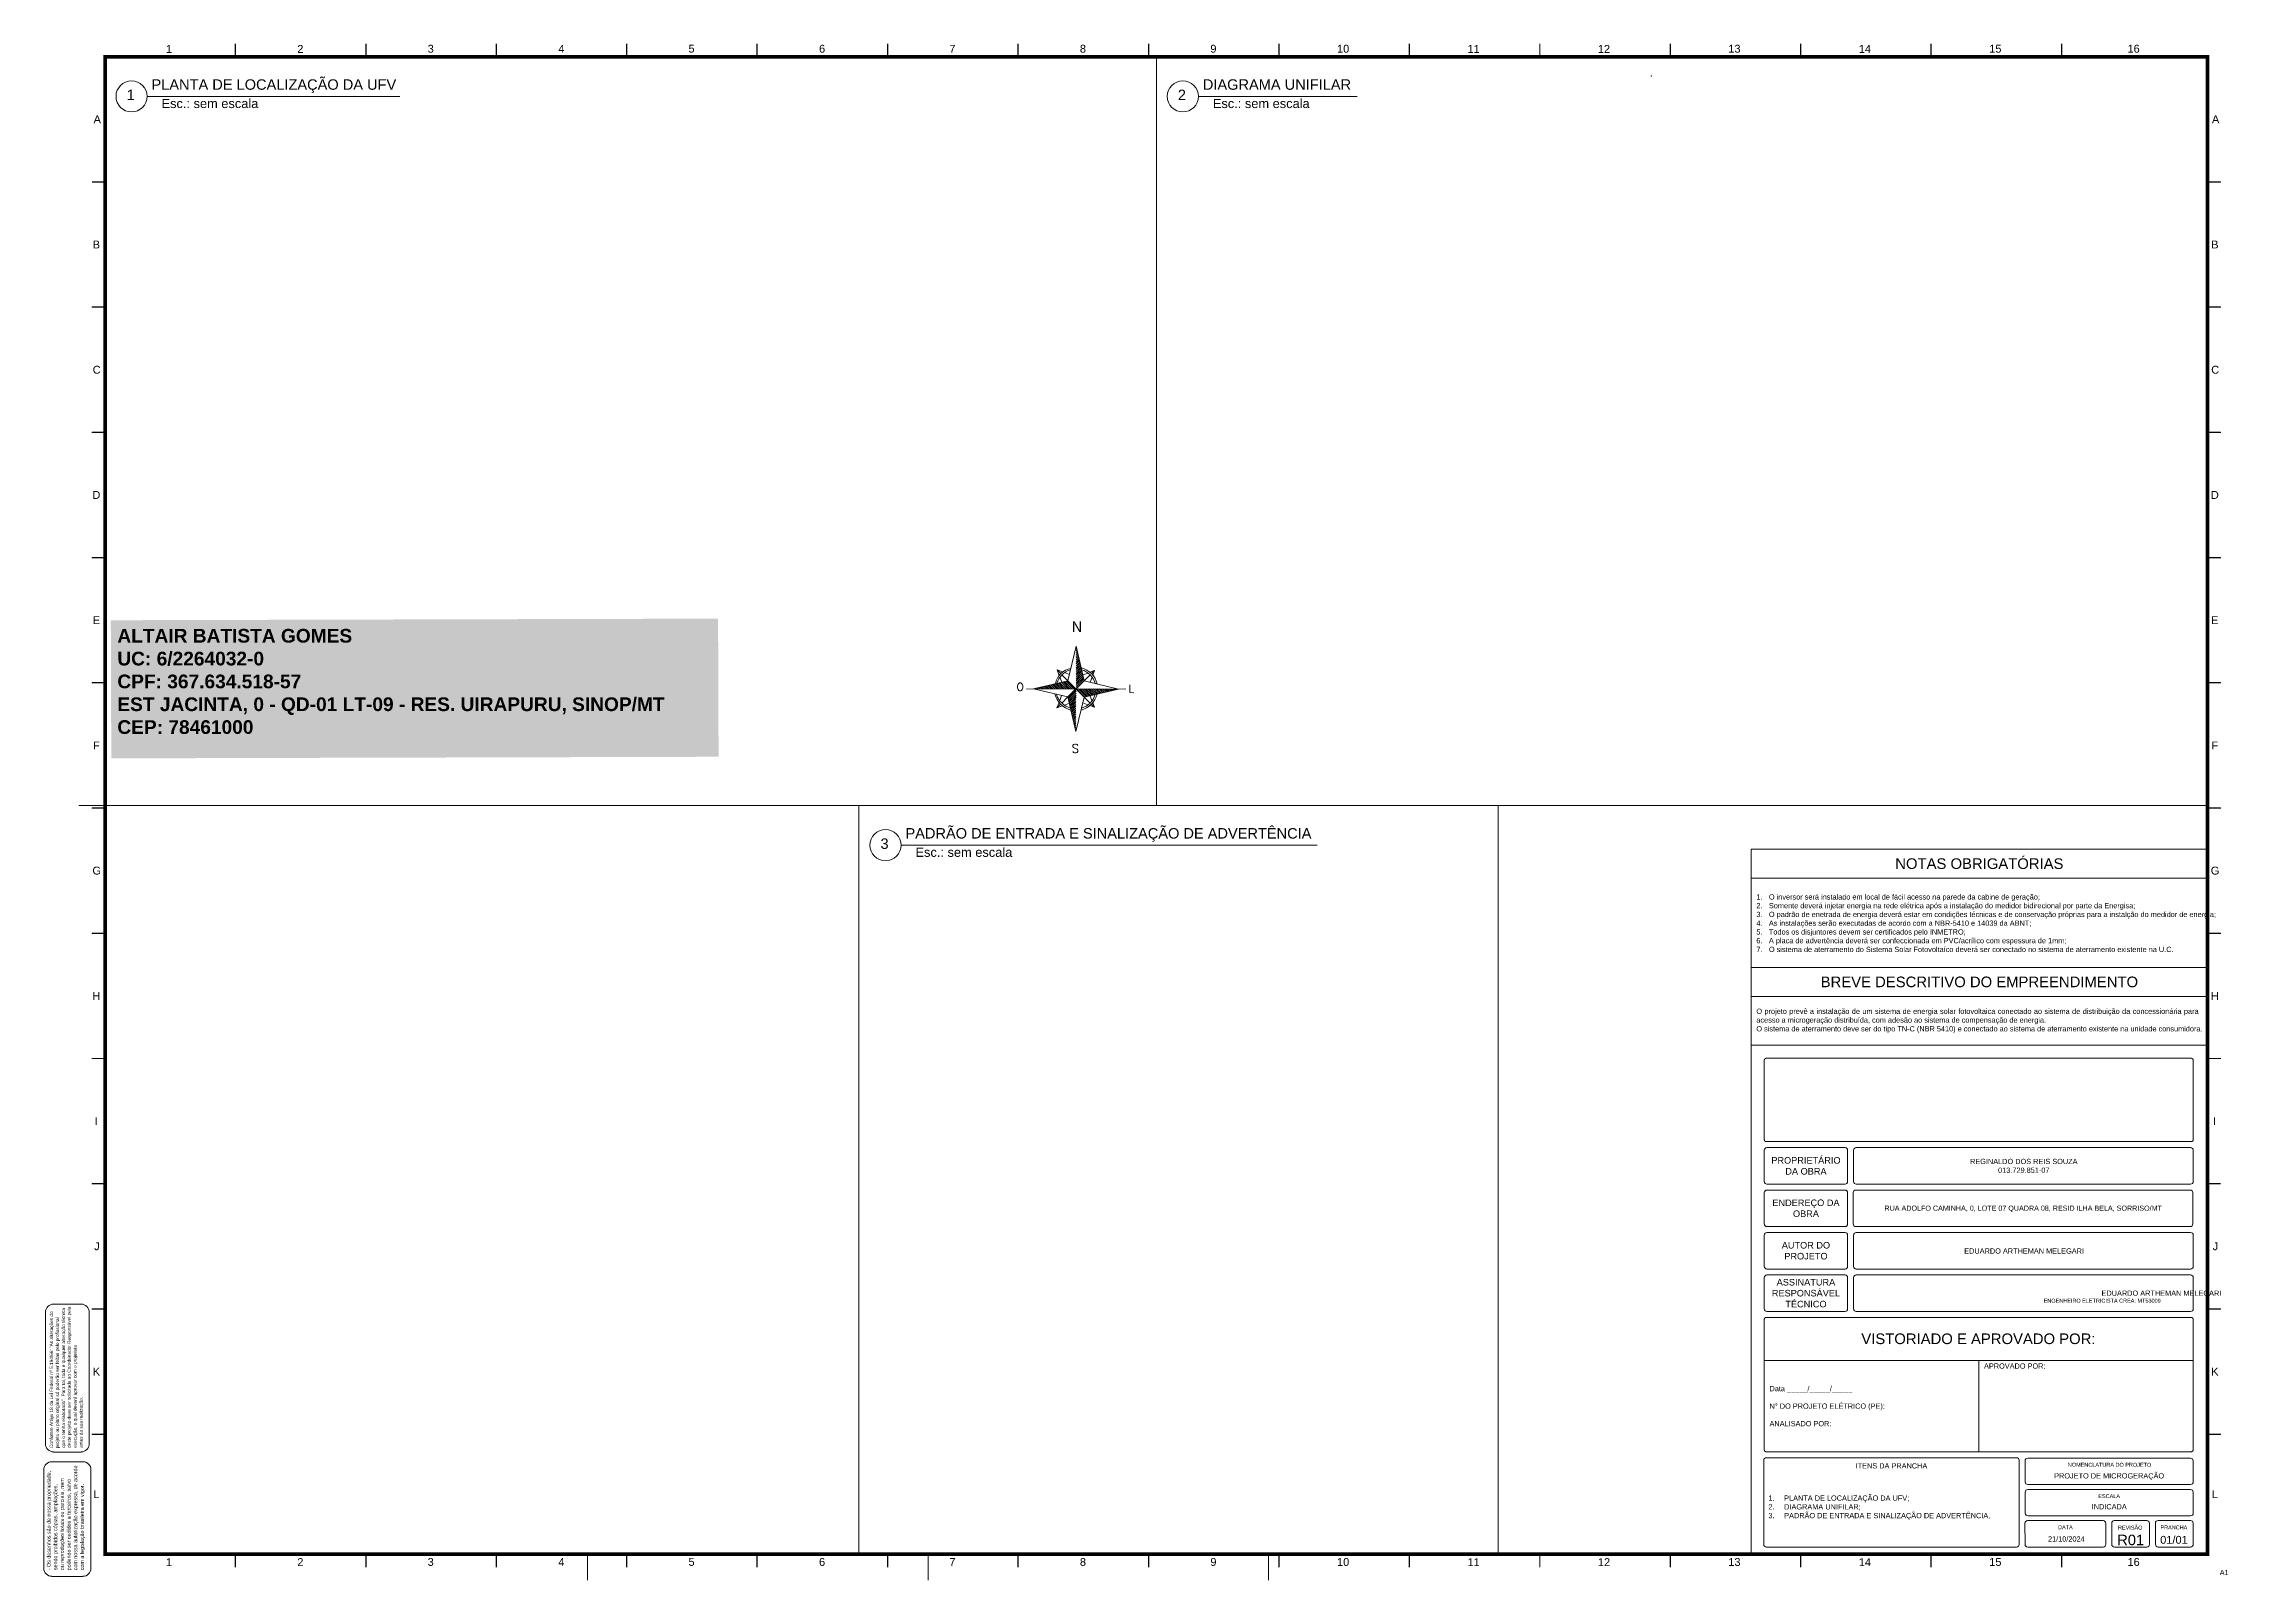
# Paper-space layout 'PROJETO ELÉTRICO (3)' of a CAD drawing. Header units: millimetres. Extents: x 2 to 839, y 0 to 589.
import ezdxf
from ezdxf.enums import TextEntityAlignment as Align

# ---------------------------------------------------------------- set-up
doc = ezdxf.new("R2010")
doc.units = ezdxf.units.MM
doc.layers.add('DESENHO', color=7, linetype='Continuous', lineweight=0)
doc.layers.add('PRANCHA A1', color=7, linetype='Continuous', lineweight=0)
doc.styles.add('ARIAL', font='arial.ttf')
doc.styles.add('GOTHICE', font='gothice_.ttf')
doc.styles.add('PDF ArialMT', font='arial.ttf')
doc.styles.add('romans', font='romans__.ttf')
doc.styles.get("Standard").update_dxf_attribs({"font": 'arial.ttf'})

# ---------------------------------------------------------------- blocks, each defined once
blk = doc.blocks.new('*X2')
at = {"color": 0}
for p, q in [((0.003, 0.586), (0.005, 0.588)), ((0.003, 0.56), (0.01, 0.567)), ((0.003, 0.533), (0.015, 0.545)), ((0.003, 0.507), (0.02, 0.524)), ((0.003, 0.48), (0.025, 0.502)), ((0.003, 0.454), (0.03, 0.481)), ((0.003, 0.427), (0.035, 0.459)), ((0.003, 0.4), (0.04, 0.438)), ((0.003, 0.374), (0.045, 0.416)), ((0.003, 0.347), (0.05, 0.395)), ((0.003, 0.321), (0.055, 0.373)), ((0.003, 0.294), (0.06, 0.352)), ((0.003, 0.268), (0.065, 0.33)), ((0.003, 0.241), (0.07, 0.309)), ((0.003, 0.215), (0.075, 0.287)), ((0.003, 0.188), (0.08, 0.266)), ((0.003, 0.162), (0.085, 0.244)), ((0.003, 0.135), (0.09, 0.223)), ((0.003, 0.109), (0.095, 0.201)), ((0.003, 0.082), (0.1, 0.18)), ((0.003, 0.056), (0.105, 0.158)), ((0.003, 0.029), (0.11, 0.137)), ((0.003, 0.003), (0.115, 0.115))]:
    blk.add_line(p, q, dxfattribs=at)

psp = doc.layouts.new('PROJETO ELÉTRICO (3)')

# ---------------------------------------------------------------- hatches: boundary and pattern name
at = {"layer": 'DESENHO', "true_color": 0xc7c8ca}
h = psp.add_hatch(color=9, dxfattribs=at)
h.dxf.hatch_style = 1
h.paths.add_polyline_path([(27.28, 367.96), (27.47, 315.02), (260.24, 315.64), (260.05, 368.58)])
at = {"layer": 'PRANCHA A1', "transparency": 33554559}
for points in [[(75.3, 588.91), (74.79, 588.91), (74.79, 583.92), (75.3, 583.92)], [(125.29, 588.91), (124.79, 588.91), (124.79, 583.92), (125.29, 583.92)], [(175.29, 588.91), (174.78, 588.91), (174.78, 583.92), (175.29, 583.92)], [(225.28, 588.91), (224.77, 588.91), (224.77, 583.92), (225.28, 583.92)], [(275.28, 588.91), (274.77, 588.91), (274.77, 583.92), (275.28, 583.92)], [(325.31, 588.91), (324.8, 588.91), (324.8, 583.92), (325.31, 583.92)], [(375.31, 588.91), (374.8, 588.91), (374.8, 583.92), (375.31, 583.92)], [(425.3, 588.91), (424.79, 588.91), (424.79, 583.92), (425.3, 583.92)], [(475.29, 588.91), (474.79, 588.91), (474.79, 583.92), (475.29, 583.92)], [(525.29, 588.91), (524.78, 588.91), (524.78, 583.92), (525.29, 583.92)], [(575.28, 588.91), (574.77, 588.91), (574.77, 583.92), (575.28, 583.92)], [(625.28, 588.91), (624.77, 588.91), (624.77, 583.92), (625.28, 583.92)], [(675.27, 588.91), (674.76, 588.91), (674.76, 583.92), (675.27, 583.92)], [(725.26, 588.91), (724.76, 588.91), (724.76, 583.92), (725.26, 583.92)], [(775.26, 588.91), (774.75, 588.91), (774.75, 583.92), (775.26, 583.92)], [(25.05, 535.7), (25.05, 536.17), (20.06, 536.17), (20.06, 535.7)], [(836, 535.7), (836, 536.17), (831.01, 536.17), (831.01, 535.7)], [(25.05, 487.7), (25.05, 488.21), (20.06, 488.21), (20.06, 487.7)], [(836, 487.7), (836, 488.21), (831.01, 488.21), (831.01, 487.7)], [(25.05, 439.69), (25.05, 440.2), (20.06, 440.2), (20.06, 439.69)], [(836, 439.69), (836, 440.2), (831.01, 440.2), (831.01, 439.69)], [(25.05, 391.69), (25.05, 392.2), (20.06, 392.2), (20.06, 391.69)], [(836, 391.69), (836, 392.2), (831.01, 392.2), (831.01, 391.69)], [(25.05, 343.73), (25.05, 344.24), (20.06, 344.24), (20.06, 343.73)], [(836, 343.73), (836, 344.24), (831.01, 344.24), (831.01, 343.73)], [(25.05, 295.72), (25.05, 296.23), (20.06, 296.23), (20.06, 295.72)], [(836, 295.72), (836, 296.23), (831.01, 296.23), (831.01, 295.72)], [(25.05, 247.72), (25.05, 248.23), (20.06, 248.23), (20.06, 247.72)], [(836, 247.72), (836, 248.23), (831.01, 248.23), (831.01, 247.72)], [(25.05, 199.76), (25.05, 200.22), (20.06, 200.22), (20.06, 199.76)], [(836, 199.76), (836, 200.22), (831.01, 200.22), (831.01, 199.76)], [(25.05, 151.75), (25.05, 152.26), (20.06, 152.26), (20.06, 151.75)], [(836, 151.75), (836, 152.26), (831.01, 152.26), (831.01, 151.75)], [(25.05, 103.75), (25.05, 104.26), (20.06, 104.26), (20.06, 103.75)], [(836, 103.75), (836, 104.26), (831.01, 104.26), (831.01, 103.75)], [(25.05, 55.74), (25.05, 56.25), (20.06, 56.25), (20.06, 55.74)], [(836, 55.74), (836, 56.25), (831.01, 56.25), (831.01, 55.74)], [(75.3, 10.03), (74.79, 10.03), (74.79, 5.03), (75.3, 5.03)], [(125.29, 10.03), (124.79, 10.03), (124.79, 5.03), (125.29, 5.03)], [(175.29, 10.03), (174.78, 10.03), (174.78, 5.03), (175.29, 5.03)], [(225.28, 10.03), (224.77, 10.03), (224.77, 5.03), (225.28, 5.03)], [(275.28, 10.03), (274.77, 10.03), (274.77, 5.03), (275.28, 5.03)], [(325.31, 10.03), (324.8, 10.03), (324.8, 5.03), (325.31, 5.03)], [(375.31, 10.03), (374.8, 10.03), (374.8, 5.03), (375.31, 5.03)], [(425.3, 10.03), (424.79, 10.03), (424.79, 5.03), (425.3, 5.03)], [(475.29, 10.03), (474.79, 10.03), (474.79, 5.03), (475.29, 5.03)], [(525.29, 10.03), (524.78, 10.03), (524.78, 5.03), (525.29, 5.03)], [(575.28, 10.03), (574.77, 10.03), (574.77, 5.03), (575.28, 5.03)], [(625.28, 10.03), (624.77, 10.03), (624.77, 5.03), (625.28, 5.03)], [(675.27, 10.03), (674.76, 10.03), (674.76, 5.03), (675.27, 5.03)], [(725.26, 10.03), (724.76, 10.03), (724.76, 5.03), (725.26, 5.03)], [(775.26, 10.03), (774.75, 10.03), (774.75, 5.03), (775.26, 5.03)]]:
    psp.add_hatch(color=256, dxfattribs=at).paths.add_polyline_path(points)

# ---------------------------------------------------------------- linework, layer by layer
at = {"layer": 'PRANCHA A1'}
for p, q in [((25.07, 583.94), (831.01, 583.94)), ((25.07, 296.98), (831, 296.98)), ((656.01, 269.13), (830.99, 269.13)), ((656.01, 234.87), (830.99, 234.87)), ((656.01, 223.81), (830.99, 223.81)), ((661.23, 100.48), (661.28, 100.54)), ((661.28, 100.54), (661.32, 100.58)), ((661.28, 100.54), (661.28, 100.54)), ((661.28, 100.54), (661.28, 100.54)), ((661.32, 100.58), (661.37, 100.62)), ((661.32, 100.58), (661.32, 100.58)), ((661.37, 100.62), (661.41, 100.64)), ((661.37, 100.62), (661.37, 100.62)), ((661.41, 100.64), (661.44, 100.67)), ((661.41, 100.64), (661.41, 100.64)), ((661.44, 100.67), (661.48, 100.69)), ((661.44, 100.67), (661.44, 100.67)), ((661.44, 100.67), (661.44, 100.67)), ((661.48, 100.69), (661.52, 100.71)), ((661.48, 100.69), (661.48, 100.69)), ((661.52, 100.71), (661.57, 100.73)), ((661.52, 100.71), (661.52, 100.71)), ((661.57, 100.73), (661.62, 100.75)), ((661.57, 100.73), (661.57, 100.73)), ((661.62, 100.75), (661.67, 100.77)), ((661.62, 100.75), (661.62, 100.75)), ((661.67, 100.77), (661.71, 100.77)), ((661.71, 100.77), (661.76, 100.78)), ((661.71, 100.77), (661.71, 100.77)), ((661.76, 100.78), (661.8, 100.79)), ((661.8, 100.79), (661.85, 100.79)), ((661.85, 100.79), (661.85, 100.79)), ((661.85, 100.79), (824.63, 100.79)), ((824.63, 100.79), (824.69, 100.79)), ((824.69, 100.79), (824.72, 100.79)), ((824.72, 100.79), (824.72, 100.79)), ((824.72, 100.79), (824.74, 100.78)), ((824.74, 100.78), (824.75, 100.78)), ((824.75, 100.78), (824.75, 100.78)), ((824.75, 100.78), (824.78, 100.78)), ((824.78, 100.78), (824.79, 100.77)), ((824.79, 100.77), (824.79, 100.77)), ((824.79, 100.77), (824.82, 100.77)), ((824.82, 100.77), (824.82, 100.77)), ((824.82, 100.77), (824.85, 100.76)), ((824.85, 100.76), (824.85, 100.76)), ((824.85, 100.76), (824.87, 100.76)), ((824.87, 100.76), (824.87, 100.76)), ((824.87, 100.76), (824.87, 100.76)), ((824.87, 100.76), (824.87, 100.76)), ((824.87, 100.76), (824.88, 100.75)), ((824.88, 100.75), (824.88, 100.75)), ((824.88, 100.75), (824.88, 100.75)), ((824.88, 100.75), (824.89, 100.75)), ((824.89, 100.75), (824.91, 100.74)), ((824.91, 100.74), (824.91, 100.74)), ((824.91, 100.74), (824.91, 100.74)), ((824.91, 100.74), (824.92, 100.74)), ((824.92, 100.74), (824.92, 100.74)), ((824.92, 100.74), (824.92, 100.74)), ((824.92, 100.74), (824.94, 100.73)), ((824.94, 100.73), (824.94, 100.73)), ((824.94, 100.73), (824.96, 100.72)), ((824.96, 100.72), (824.96, 100.72)), ((824.96, 100.72), (825.01, 100.7)), ((825.01, 100.7), (825.04, 100.68)), ((825.04, 100.68), (825.05, 100.67)), ((825.05, 100.67), (825.05, 100.67)), ((825.05, 100.67), (825.08, 100.65)), ((825.08, 100.65), (825.1, 100.65)), ((825.1, 100.65), (825.11, 100.64)), ((825.11, 100.64), (825.12, 100.63)), ((825.12, 100.63), (825.12, 100.63)), ((825.12, 100.63), (825.13, 100.62)), ((825.13, 100.62), (825.13, 100.62)), ((825.13, 100.62), (825.14, 100.62)), ((825.14, 100.62), (825.14, 100.61)), ((825.14, 100.61), (825.15, 100.61)), ((825.15, 100.61), (825.16, 100.6)), ((825.16, 100.6), (825.16, 100.6)), ((825.16, 100.6), (825.17, 100.59)), ((825.17, 100.59), (825.17, 100.59)), ((825.17, 100.59), (825.18, 100.58)), ((825.18, 100.58), (825.19, 100.57)), ((825.19, 100.57), (825.2, 100.56)), ((825.2, 100.56), (825.2, 100.56)), ((825.2, 100.56), (825.21, 100.55)), ((825.21, 100.55), (825.21, 100.55)), ((825.21, 100.55), (825.22, 100.54)), ((825.22, 100.54), (825.22, 100.54)), ((825.22, 100.54), (825.23, 100.53)), ((825.23, 100.53), (825.23, 100.53)), ((825.23, 100.53), (825.23, 100.53)), ((825.23, 100.53), (825.24, 100.52)), ((825.24, 100.52), (825.25, 100.51)), ((825.25, 100.51), (825.25, 100.51)), ((825.25, 100.51), (825.25, 100.51)), ((825.25, 100.51), (825.26, 100.5)), ((825.26, 100.5), (825.26, 100.49)), ((825.26, 100.49), (825.27, 100.48)), ((661.05, 100.05), (661.06, 100.11)), ((661.05, 100.01), (661.05, 100.05)), ((661.05, 100.05), (661.05, 100.05)), ((661.05, 99.97), (661.05, 100.01)), ((661.05, 85.18), (661.05, 99.97)), ((661.05, 99.97), (661.05, 99.97)), ((661.06, 100.11), (661.07, 100.16)), ((661.06, 100.11), (661.06, 100.11)), ((661.07, 100.16), (661.08, 100.21)), ((661.07, 100.16), (661.07, 100.16)), ((661.08, 100.21), (661.1, 100.25)), ((661.08, 100.21), (661.08, 100.21)), ((661.1, 100.25), (661.12, 100.3)), ((661.1, 100.25), (661.1, 100.25)), ((661.12, 100.3), (661.15, 100.36)), ((661.12, 100.3), (661.12, 100.3)), ((661.12, 100.3), (661.12, 100.3)), ((661.15, 100.36), (661.18, 100.41)), ((661.15, 100.36), (661.15, 100.36)), ((661.18, 100.41), (661.2, 100.44)), ((661.18, 100.41), (661.18, 100.41)), ((661.18, 100.41), (661.18, 100.41)), ((661.2, 100.44), (661.23, 100.48)), ((661.2, 100.44), (661.2, 100.44)), ((661.2, 100.44), (661.2, 100.44)), ((661.23, 100.48), (661.23, 100.48)), ((825.27, 100.48), (825.28, 100.48)), ((825.28, 100.48), (825.28, 100.47)), ((825.28, 100.47), (825.28, 100.47)), ((825.28, 100.47), (825.29, 100.46)), ((825.29, 100.46), (825.3, 100.45)), ((825.3, 100.45), (825.3, 100.45)), ((825.3, 100.45), (825.3, 100.44)), ((825.3, 100.44), (825.31, 100.44)), ((825.31, 100.44), (825.31, 100.43)), ((825.31, 100.43), (825.32, 100.42)), ((825.32, 100.42), (825.32, 100.42)), ((825.32, 100.42), (825.33, 100.41)), ((825.33, 100.41), (825.33, 100.4)), ((825.33, 100.4), (825.34, 100.39)), ((825.34, 100.39), (825.34, 100.38)), ((825.34, 100.38), (825.35, 100.37)), ((825.35, 100.37), (825.35, 100.37)), ((825.35, 100.37), (825.36, 100.36)), ((825.36, 100.36), (825.36, 100.36)), ((825.36, 100.36), (825.36, 100.35)), ((825.36, 100.35), (825.37, 100.34)), ((825.37, 100.34), (825.37, 100.33)), ((825.37, 100.33), (825.38, 100.31)), ((825.38, 100.31), (825.39, 100.3)), ((825.39, 100.3), (825.39, 100.28)), ((825.39, 100.28), (825.4, 100.27)), ((825.4, 100.27), (825.4, 100.26)), ((825.4, 100.26), (825.42, 100.22)), ((825.42, 100.22), (825.42, 100.2)), ((825.42, 100.2), (825.42, 100.19)), ((825.42, 100.19), (825.43, 100.18)), ((825.43, 100.18), (825.43, 100.17)), ((825.43, 100.17), (825.43, 100.16)), ((825.43, 100.16), (825.44, 100.14)), ((825.44, 100.14), (825.44, 100.12)), ((825.44, 100.12), (825.44, 100.11)), ((825.44, 100.11), (825.45, 100.09)), ((825.45, 100.09), (825.45, 100.07)), ((825.45, 100.07), (825.45, 100.05)), ((825.45, 100.05), (825.45, 100.03)), ((825.45, 100.03), (825.45, 99.99)), ((825.45, 99.99), (825.48, 83.45)), ((661.05, 85.18), (661.05, 50.24)), ((825.48, 84.24), (661.05, 84.24)), ((743.26, 84.24), (743.26, 49.3)), ((825.48, 83.45), (825.46, 50.1)), ((661.05, 50.15), (661.05, 50.24)), ((661.05, 50.1), (661.05, 50.15)), ((661.05, 50.04), (661.05, 50.1)), ((661.05, 50), (661.05, 50.04)), ((661.07, 49.94), (661.05, 50)), ((661.08, 49.9), (661.07, 49.94)), ((661.09, 49.86), (661.08, 49.9)), ((661.11, 49.8), (661.09, 49.86)), ((661.15, 49.72), (661.11, 49.8)), ((661.18, 49.66), (661.15, 49.72)), ((661.22, 49.62), (661.18, 49.66)), ((661.24, 49.58), (661.22, 49.62)), ((661.29, 49.52), (661.24, 49.58)), ((661.33, 49.49), (661.29, 49.52)), ((661.38, 49.46), (661.33, 49.49)), ((661.43, 49.42), (661.38, 49.46)), ((661.48, 49.39), (661.43, 49.42)), ((661.53, 49.37), (661.48, 49.39)), ((661.58, 49.35), (661.53, 49.37)), ((661.64, 49.33), (661.58, 49.35)), ((661.72, 49.31), (661.64, 49.33)), ((661.77, 49.3), (661.72, 49.31)), ((661.87, 49.3), (661.77, 49.3)), ((824.65, 49.3), (661.87, 49.3)), ((824.74, 49.31), (824.65, 49.3)), ((824.84, 49.33), (824.74, 49.31)), ((824.93, 49.36), (824.84, 49.33)), ((824.98, 49.38), (824.93, 49.36)), ((825.04, 49.41), (824.98, 49.38)), ((825.12, 49.46), (825.04, 49.41)), ((825.19, 49.52), (825.12, 49.46)), ((825.23, 49.55), (825.19, 49.52)), ((825.27, 49.6), (825.23, 49.55)), ((825.29, 49.63), (825.27, 49.6)), ((825.3, 49.65), (825.29, 49.63)), ((825.32, 49.68), (825.3, 49.65)), ((825.34, 49.71), (825.32, 49.68)), ((825.36, 49.74), (825.34, 49.71)), ((825.38, 49.77), (825.36, 49.74)), ((825.39, 49.81), (825.38, 49.77)), ((825.4, 49.83), (825.39, 49.81)), ((825.42, 49.87), (825.4, 49.83)), ((825.44, 49.95), (825.42, 49.9)), ((825.42, 49.9), (825.42, 49.87)), ((825.45, 50.04), (825.44, 49.99)), ((825.44, 49.99), (825.44, 49.95)), ((825.46, 50.1), (825.45, 50.07)), ((825.45, 50.07), (825.45, 50.04))]:
    psp.add_line(p, q, dxfattribs=at)
at = {"layer": 'PRANCHA A1', "lineweight": 0}
for p, q in [((41.17, 568.73), (138.13, 568.73)), ((444.14, 568.73), (504.98, 568.73)), ((330.17, 281.77), (489.67, 281.77))]:
    psp.add_line(p, q, dxfattribs=at)
at = {"layer": 'PRANCHA A1', "color": 18, "lineweight": 0, "true_color": 0x000000}
for p, q in [((389.98, 348.96), (391.41, 347.52)), ((391.87, 347.06), (394.17, 344.75)), ((394.15, 338.55), (400.37, 344.74)), ((400.35, 338.53), (394.17, 344.75)), ((402.68, 347.03), (400.37, 344.74)), ((404.31, 348.66), (403.16, 347.51)), ((378.21, 341.69), (416.31, 341.59)), ((389.92, 334.34), (391.36, 335.78)), ((391.01, 337.23), (391.73, 339.12)), ((391.8, 336.21), (394.15, 338.55)), ((402.65, 336.23), (400.35, 338.53)), ((404.27, 334.59), (403.13, 335.74))]:
    psp.add_line(p, q, dxfattribs=at)
at = {"layer": 'PRANCHA A1', "lineweight": 0}
for points in [[(75.05, 583.92), (75.05, 588.91)], [(125.04, 583.92), (125.04, 588.91)], [(175.03, 583.92), (175.03, 588.91)], [(225.03, 583.92), (225.03, 588.91)], [(275.02, 583.92), (275.02, 588.91)], [(325.06, 583.92), (325.06, 588.91)], [(375.05, 583.92), (375.05, 588.91)], [(425.05, 583.92), (425.05, 588.91)], [(475.04, 583.92), (475.04, 588.91)], [(525.03, 583.92), (525.03, 588.91)], [(575.03, 583.92), (575.03, 588.91)], [(625.02, 583.92), (625.02, 588.91)], [(675.02, 583.92), (675.02, 588.91)], [(725.01, 583.92), (725.01, 588.91)], [(775, 583.92), (775, 588.91)], [(831.01, 535.92), (836, 535.92)], [(25.05, 487.95), (20.06, 487.95)], [(831.01, 487.95), (836, 487.95)], [(25.05, 439.95), (20.06, 439.95)], [(831.01, 439.95), (836, 439.95)], [(25.05, 391.94), (20.06, 391.94)], [(831.01, 391.94), (836, 391.94)], [(25.05, 343.98), (20.06, 343.98)], [(831.01, 343.98), (836, 343.98)], [(15.06, 296.99), (25.05, 296.99)], [(25.05, 295.98), (20.06, 295.98)], [(831.01, 295.98), (836, 295.98)], [(25.05, 247.97), (20.06, 247.97)], [(831.01, 247.97), (836, 247.97)], [(656.01, 10.01), (656.01, 205.09), (831.01, 205.09)], [(25.05, 199.97), (20.06, 199.97)], [(661.85, 200.1), (824.63, 200.1)], [(825.46, 199.27), (825.46, 168.94)], [(831.01, 199.97), (836, 199.97)], [(824.63, 168.14), (661.87, 168.14)], [(25.05, 152.01), (20.06, 152.01)], [(831.01, 151.88), (831.01, 98.8)], [(2.24, 52.32), (2.24, 102.73)], [(5.33, 105.82), (15.87, 105.82)], [(19, 102.73), (19, 52.32)], [(25.05, 104), (20.06, 104)], [(831.01, 104), (836, 104)], [(831.01, 70.31), (831.01, 70.31)], [(25.05, 56), (20.06, 56)], [(831.01, 56), (836, 56)], [(1.56, 4.65), (1.56, 42.37)], [(15.87, 49.18), (5.33, 49.18)], [(19.63, 42.37), (19.63, 4.65)], [(75.05, 10.03), (75.05, 5.03)], [(125.04, 10.03), (125.04, 5.03)], [(175.03, 10.03), (175.03, 5.03)], [(210.04, 0.04), (210.04, 10.03)], [(225.03, 10.03), (225.03, 5.03)], [(275.02, 10.03), (275.02, 5.03)], [(325.06, 10.03), (325.06, 5.03)], [(340.55, 0.04), (340.55, 10.03)], [(375.05, 10.03), (375.05, 5.03)], [(425.05, 10.03), (425.05, 5.03)], [(471.02, 0.04), (471.02, 10.03)], [(475.04, 10.03), (475.04, 5.03)], [(525.03, 10.03), (525.03, 5.03)], [(575.03, 10.03), (575.03, 5.03)], [(625.02, 10.03), (625.02, 5.03)], [(675.02, 10.03), (675.02, 5.03)], [(725.01, 10.03), (725.01, 5.03)], [(16.54, 1.52), (4.69, 1.52)]]:
    psp.add_lwpolyline(points, dxfattribs=at)
for points, const_width in [([(830.99, 583.94), (830.99, 10.01), (25.07, 10.01), (25.07, 583.94)], 1.4), ([(830.99, 583.94), (830.99, 10.01), (25.07, 10.01), (25.07, 583.94)], 1.4), ([(25.05, 10.03), (831.01, 10.03), (831.01, 583.96), (25.05, 583.96)], 1.02)]:
    psp.add_lwpolyline(points, close=True, dxfattribs=dict(at, const_width=const_width))
at = {"layer": 'PRANCHA A1', "color": 7, "lineweight": 0}
psp.add_lwpolyline([(617.74, 576.77), (617.83, 576.3)], dxfattribs=at)
at = {"layer": 'PRANCHA A1', "color": 18, "lineweight": 0, "true_color": 0x000000}
for points in [[(394.15, 338.55), (380.93, 341.69), (394.17, 344.75), (397.3, 357.97), (400.37, 344.74), (413.59, 341.6), (400.35, 338.53), (397.22, 325.31), (394.15, 338.55)], [(392.09, 348.16), (389.98, 348.96), (390.77, 346.85)], [(391.05, 346.09), (391.76, 344.19)], [(394.74, 347.17), (392.85, 347.88)], [(401.86, 347.74), (399.85, 346.99)], [(403.66, 346.95), (404.31, 348.66), (402.6, 348.02)], [(402.62, 344.2), (403.38, 346.21)], [(390.73, 336.47), (389.92, 334.34), (392.05, 335.14)], [(392.82, 335.43), (394.69, 336.22)], [(399.82, 336.28), (401.83, 335.52)], [(402.57, 335.24), (404.27, 334.59), (403.64, 336.3)], [(403.36, 337.04), (402.61, 339.05)]]:
    psp.add_lwpolyline(points, dxfattribs=at)
at = {"layer": 'PRANCHA A1'}
for points in [[(656.01, 205.09), (830.99, 205.09), (830.99, 280.19), (656.01, 280.19)], [(661.05, 199.27), (661.05, 199.31), (661.05, 199.36), (661.05, 199.36), (661.06, 199.41), (661.06, 199.41), (661.07, 199.46), (661.07, 199.46), (661.08, 199.51), (661.08, 199.51), (661.1, 199.56), (661.1, 199.56), (661.12, 199.61), (661.12, 199.61), (661.12, 199.61), (661.15, 199.66), (661.15, 199.66), (661.18, 199.71), (661.18, 199.71), (661.18, 199.71), (661.2, 199.75), (661.2, 199.75), (661.2, 199.75), (661.23, 199.79), (661.23, 199.79), (661.28, 199.85), (661.28, 199.85), (661.28, 199.85), (661.32, 199.88), (661.32, 199.88), (661.37, 199.92), (661.37, 199.92), (661.41, 199.95), (661.41, 199.95), (661.44, 199.97), (661.44, 199.97), (661.44, 199.97), (661.48, 199.99), (661.48, 199.99), (661.52, 200.02), (661.52, 200.02), (661.57, 200.04), (661.57, 200.04), (661.62, 200.05), (661.62, 200.05), (661.67, 200.07), (661.71, 200.08), (661.71, 200.08), (661.76, 200.09), (661.8, 200.09), (661.85, 200.1), (661.85, 200.1), (824.63, 200.1), (824.69, 200.09), (824.72, 200.09), (824.72, 200.09), (824.74, 200.09), (824.75, 200.09), (824.75, 200.09), (824.78, 200.08), (824.79, 200.08), (824.79, 200.08), (824.82, 200.07), (824.82, 200.07), (824.85, 200.07), (824.85, 200.07), (824.87, 200.06), (824.87, 200.06), (824.87, 200.06), (824.87, 200.06), (824.88, 200.06), (824.88, 200.06), (824.88, 200.06), (824.89, 200.05), (824.91, 200.05), (824.91, 200.05), (824.91, 200.05), (824.92, 200.04), (824.92, 200.04), (824.92, 200.04), (824.94, 200.03), (824.94, 200.03), (824.96, 200.03), (824.96, 200.03), (825.01, 200), (825.04, 199.99), (825.05, 199.98), (825.05, 199.98), (825.08, 199.96), (825.1, 199.95), (825.11, 199.94), (825.12, 199.94), (825.12, 199.93), (825.13, 199.93), (825.13, 199.92), (825.14, 199.92), (825.14, 199.92), (825.15, 199.91), (825.16, 199.91), (825.16, 199.9), (825.17, 199.9), (825.17, 199.89), (825.18, 199.89), (825.19, 199.88), (825.2, 199.87), (825.2, 199.87), (825.21, 199.85), (825.21, 199.85), (825.22, 199.85), (825.22, 199.84), (825.23, 199.84), (825.23, 199.83), (825.23, 199.83), (825.24, 199.83), (825.25, 199.82), (825.25, 199.81), (825.25, 199.81), (825.26, 199.8), (825.26, 199.8), (825.27, 199.79), (825.28, 199.78), (825.28, 199.77), (825.28, 199.77), (825.29, 199.76), (825.3, 199.76), (825.3, 199.76), (825.3, 199.75), (825.31, 199.74), (825.31, 199.74), (825.32, 199.73), (825.32, 199.72), (825.33, 199.71), (825.33, 199.7), (825.34, 199.7), (825.34, 199.69), (825.35, 199.68), (825.35, 199.67), (825.36, 199.66), (825.36, 199.66), (825.36, 199.65), (825.37, 199.64), (825.37, 199.64), (825.38, 199.62), (825.39, 199.6), (825.39, 199.59), (825.4, 199.57), (825.4, 199.56), (825.42, 199.52), (825.42, 199.51), (825.42, 199.5), (825.43, 199.48), (825.43, 199.47), (825.43, 199.46), (825.44, 199.45), (825.44, 199.43), (825.44, 199.41), (825.45, 199.39), (825.45, 199.38), (825.45, 199.36), (825.45, 199.33), (825.45, 199.3), (825.46, 168.94), (825.45, 168.9), (825.45, 168.87), (825.44, 168.83), (825.44, 168.79), (825.42, 168.74), (825.42, 168.71), (825.4, 168.67), (825.39, 168.64), (825.38, 168.61), (825.36, 168.57), (825.34, 168.54), (825.32, 168.51), (825.3, 168.49), (825.29, 168.46), (825.27, 168.44), (825.23, 168.39), (825.19, 168.36), (825.12, 168.29), (825.04, 168.25), (824.98, 168.21), (824.93, 168.19), (824.84, 168.16), (824.74, 168.14), (824.65, 168.14), (661.87, 168.14), (661.77, 168.14), (661.72, 168.15), (661.64, 168.16), (661.58, 168.18), (661.53, 168.21), (661.48, 168.23), (661.43, 168.26), (661.38, 168.29), (661.33, 168.33), (661.29, 168.36), (661.24, 168.42), (661.22, 168.45), (661.18, 168.5), (661.15, 168.55), (661.11, 168.63), (661.09, 168.69), (661.08, 168.74), (661.07, 168.78), (661.05, 168.84), (661.05, 168.88), (661.05, 168.94), (661.05, 168.99), (661.05, 169.08), (661.05, 199.27)]]:
    psp.add_lwpolyline(points, close=True, dxfattribs=at)
at = {"layer": 'PRANCHA A1', "lineweight": 0}
for points in [[(661.05, 164.86, -0.414214), (662.05, 165.86), (692.01, 165.86, -0.414214), (693.01, 164.86), (693.01, 152.87, -0.414214), (692.01, 151.87), (662.05, 151.87, -0.414214), (661.05, 152.87)], [(695.28, 164.86, -0.414214), (696.28, 165.86), (824.46, 165.86, -0.414214), (825.46, 164.86), (825.46, 152.87, -0.414214), (824.46, 151.87), (696.28, 151.87, -0.414214), (695.28, 152.87)], [(661.05, 148.59, -0.414214), (662.05, 149.59), (692.01, 149.59, -0.414214), (693.01, 148.59), (693.01, 136.6, -0.414214), (692.01, 135.6), (662.05, 135.6, -0.414214), (661.05, 136.6)], [(695.14, 148.6, -0.414214), (696.14, 149.6), (824.32, 149.6, -0.414214), (825.32, 148.6), (825.32, 136.61, -0.414214), (824.32, 135.61), (696.14, 135.61, -0.414214), (695.14, 136.61)], [(661.05, 132.33, -0.414214), (662.05, 133.33), (692.01, 133.33, -0.414214), (693.01, 132.33), (693.01, 120.33, -0.414214), (692.01, 119.33), (662.05, 119.33, -0.414214), (661.05, 120.33)], [(695.28, 132.33, -0.414214), (696.28, 133.33), (824.46, 133.33, -0.414214), (825.46, 132.33), (825.46, 120.33, -0.414214), (824.46, 119.33), (696.28, 119.33, -0.414214), (695.28, 120.33)], [(661.05, 116.06, -0.414214), (662.05, 117.06), (692.01, 117.06, -0.414214), (693.01, 116.06), (693.01, 104.06, -0.414214), (692.01, 103.06), (662.05, 103.06, -0.414214), (661.05, 104.06)], [(695.28, 116.06, -0.414214), (696.28, 117.06), (824.46, 117.06, -0.414214), (825.46, 116.06), (825.46, 104.06, -0.414214), (824.46, 103.06), (696.28, 103.06, -0.414214), (695.28, 104.06)], [(660.85, 46.02, -0.414214), (661.85, 47.02), (757.76, 47.02, -0.414214), (758.76, 46.02), (758.76, 13.77, -0.414214), (757.76, 12.77), (661.85, 12.77, -0.414214), (660.85, 13.77)], [(761.03, 45.82, -0.414214), (762.03, 46.82), (824.44, 46.82, -0.414214), (825.44, 45.82), (825.47, 37.75, -0.414214), (824.47, 36.75), (762.06, 36.75, -0.414214), (761.06, 37.75)], [(761.05, 33.82, -0.414214), (762.05, 34.82), (824.44, 34.82, -0.414214), (825.44, 33.82), (825.47, 25.75, -0.414214), (824.47, 24.75), (762.08, 24.75, -0.414214), (761.08, 25.75)], [(760.98, 21.9, -0.414214), (761.98, 22.9), (790.91, 22.9, -0.414214), (791.91, 21.9), (791.94, 13.82, -0.402785), (790.94, 12.77), (762.01, 12.77, -0.402785), (761.01, 13.82)], [(794.22, 21.9, -0.414214), (795.22, 22.9), (807.69, 22.9, -0.414214), (808.69, 21.9), (808.72, 13.82, -0.402785), (807.72, 12.77), (795.25, 12.77, -0.402785), (794.25, 13.82)], [(810.97, 21.95, -0.414214), (811.97, 22.95), (824.44, 22.95, -0.414214), (825.44, 21.95), (825.47, 13.88, -0.392366), (824.47, 12.77), (812, 12.77, -0.392366), (811, 13.88)]]:
    psp.add_lwpolyline(points, format="xyb", close=True, dxfattribs=at)
psp.add_lwpolyline([(1.6, 42.38, -0.414213), (4.69, 45.5), (16.54, 45.5)], format="xyb", dxfattribs=at)
for centre in [(35.23, 568.73), (438.19, 568.73), (324.22, 281.77)]:
    psp.add_circle(centre, 5.95, dxfattribs=at)
at = {"layer": 'PRANCHA A1', "color": 18, "lineweight": 0, "true_color": 0x000000}
for centre, radius, start, end in [((396.59, 342.26), 7.38, 100.06932, 169.26323), ((397.26, 341.64), 7.64, 105.85639, 163.83625), ((397.26, 341.64), 8.32, 13.26884, 76.42379), ((397.26, 341.64), 7.64, 15.85639, 73.83625), ((397.26, 341.64), 8.32, 193.26884, 256.42379), ((397.28, 341.93), 7.92, 197.10758, 254.26989), ((397.26, 341.64), 8.32, 283.26884, 346.42379), ((397.26, 341.64), 7.64, 285.85639, 343.83625)]:
    psp.add_arc(centre, radius, start, end, dxfattribs=at)
at = {"layer": 'PRANCHA A1', "lineweight": 0}
for centre, radius, start, end in [((824.63, 199.27), 0.825, 0.00008, 89.99992), ((824.63, 168.96), 0.829, 270.19013, 358.32175), ((5.35, 102.75), 3.11, 90.09896, 180.09897), ((15.89, 102.75), 3.11, 359.90101, 89.90106), ((5.35, 52.34), 3.11, 180.00001, 269.99999), ((15.89, 52.34), 3.11, 270.00002, 359.99998), ((16.57, 42.39), 3.11, 0.09884, 90.0989), ((4.71, 4.67), 3.11, 180, 270), ((16.57, 4.67), 3.11, 270, 360)]:
    psp.add_arc(centre, radius, start, end, dxfattribs=at)

# ---------------------------------------------------------------- block references
at = {"layer": 'PRANCHA A1', "color": 18, "lineweight": 0, "true_color": 0x000000}
for p, xscale, yscale, zscale, rotation in [((397.19, 341.75), 27.21893454041466, 27.21893454041466, 27.21893454041466, 359.8463186437752), ((397.15, 341.57), 27.21893454041461, 27.21893454041461, 27.21893454041461, 89.8463186437755), ((397.33, 341.54), 27.21893454041468, 27.21893454041468, 27.21893454041468, 179.8463186437825), ((397.36, 341.72), 27.21893454041468, 27.21893454041468, 27.21893454041468, 269.8463186437752)]:
    psp.add_blockref('*X2', p, dxfattribs=dict(at, xscale=xscale, yscale=yscale, zscale=zscale, rotation=rotation))

# ---------------------------------------------------------------- texts
at = {"layer": 'DESENHO', "lineweight": 0, "insert": (29.79, 364.64), "char_height": 5.2478, "attachment_point": 1}
psp.add_mtext_dynamic_manual_height_columns('\\A1;{\\fArial|b1|i0|c0|p34;\\C251;\\c6710371;ALTAIR BATISTA GOMES\\PUC: 6/2264032-0 \\PCPF: 367.634.518-57\\PEST JACINTA, 0 - QD-01 LT-09 - RES. UIRAPURU, SINOP/MT\\PCEP: 78461000}', width=224.0311, gutter_width=56.07, heights=[135.15], dxfattribs=at)
at = {"layer": 'PRANCHA A1', "lineweight": 0, "style": 'ARIAL'}
for s, height, p in [('1', 4, (34.87, 567.3)), ('2', 4, (437.84, 567.3)), ('Esc.: sem escala', 3.5155, (65.28, 564.25)), ('Esc.: sem escala', 3.5155, (468.25, 564.25)), ('3', 4, (323.86, 280.34)), ('Esc.: sem escala', 3.5155, (354.27, 277.29))]:
    psp.add_text(s, height=height, rotation=359.99297, dxfattribs=at).set_placement(p, align=Align.CENTER)
at = {"layer": 'PRANCHA A1', "color": 1, "lineweight": 0, "style": 'GOTHICE'}
psp.add_text('N', height=4.08, rotation=179.84632, dxfattribs=at).set_placement((399.59, 367.49))
at = {"layer": 'PRANCHA A1', "color": 18, "lineweight": 0, "true_color": 0x000000, "style": 'romans'}
for s, height, p in [('O', 2.97, (374.42, 340.95)), ('L', 2.97, (417.34, 340.21)), ('S', 3.27, (395.6, 317.18))]:
    psp.add_text(s, height=height, rotation=359.84632, dxfattribs=at).set_placement(p)
at = {"layer": 'PRANCHA A1', "attachment_point": 4, "style": 'PDF ArialMT'}
for s, insert, char_height in [('1', (48.42, 586.92), 3.02), ('2', (98.76, 586.92), 3.02), ('3', (148.71, 586.97), 3.02), ('4', (198.83, 586.97), 3.02), ('5', (248.7, 587.01), 3.02), ('6', (298.74, 586.97), 3.02), ('7', (348.69, 586.97), 3.02), ('8', (398.73, 586.97), 3.02), ('9', (448.73, 586.97), 3.02), ('10', (497.29, 586.97), 3.017), ('11', (547.28, 586.92), 3.017), ('12', (597.28, 586.92), 3.017), ('13', (647.27, 586.97), 3.017), ('14', (697.27, 586.92), 3.017), ('15', (747.27, 586.97), 3.017), ('16', (800.27, 586.97), 3.017), ('A', (20.69, 559.96), 3.02), ('A', (832.65, 559.96), 3.02), ('B', (20.35, 511.95), 3.02), ('B', (832.36, 511.95), 3.02), ('C', (20.35, 463.94), 3.02), ('C', (832.36, 463.94), 3.02), ('D', (20.23, 415.98), 3.02), ('D', (832.23, 415.98), 3.02), ('E', (20.35, 367.97), 3.02), ('E', (832.31, 367.97), 3.02), ('F', (20.44, 319.97), 3.02), ('F', (832.44, 319.97), 3.02), ('G', (20.23, 272), 3.02), ('G', (832.19, 272), 3.02), ('H', (20.23, 224), 3.02), ('H', (832.23, 224), 3.02), ('I', (21.07, 175.99), 3.02), ('I', (833.08, 175.99), 3.02), ('J', (20.91, 128.03), 3.02), ('J', (832.91, 128.03), 3.02), ('K', (20.35, 80.02), 3.02), ('K', (832.36, 80.02), 3.02), ('L', (20.61, 33.03), 3.02), ('L', (832.57, 33.03), 3.02), ('1', (48.42, 7), 3.02), ('2', (98.76, 7), 3.02), ('3', (148.71, 7.04), 3.02), ('4', (198.83, 7.04), 3.02), ('5', (248.7, 7.08), 3.02), ('6', (298.74, 7.04), 3.02), ('7', (348.69, 7.04), 3.02), ('8', (398.73, 7.04), 3.02), ('9', (448.73, 7.04), 3.02), ('10', (497.29, 7.04), 3.017), ('11', (547.28, 7), 3.017), ('12', (597.28, 7), 3.017), ('13', (647.27, 7.04), 3.017), ('14', (697.27, 7), 3.017), ('15', (747.27, 7.04), 3.017), ('16', (800.27, 7.04), 3.017), ('A1', (835.62, 3.02), 2.012)]:
    psp.add_mtext(s, dxfattribs=dict(at, insert=insert, char_height=char_height))
at = {"layer": 'PRANCHA A1', "lineweight": 0, "char_height": 4.0019, "attachment_point": 1, "rotation": 359.99297, "style": 'ARIAL'}
for s, insert in [('PLANTA DE LOCALIZAÇÃO DA UFV', (42.88, 575.27)), ('DIAGRAMA UNIFILAR', (445.85, 575.27)), ('PADRÃO DE ENTRADA E SINALIZAÇÃO DE ADVERTÊNCIA', (331.87, 288.31))]:
    psp.add_mtext_dynamic_manual_height_columns(s, width=336.822, gutter_width=42.69, heights=[0], dxfattribs=dict(at, insert=insert))
at = {"layer": 'PRANCHA A1', "lineweight": 0, "style": 'PDF ArialMT'}
for s, insert, char_height, width, attachment_point in [('\\pxqc;NOTAS OBRIGATÓRIAS', (656.01, 274.66), 4.0715, 174.9788, 4), ('\\pxi-2,l3,r1.98476,t3.38813,4;1.^IO inversor será instalado em local de fácil acesso na parede da cabine de geração;\\P2.^ISomente deverá injetar energia na rede elétrica após a instalação do medidor bidirecional por parte da Energisa;\\P3.^IO padrão de enetrada de energia deverá estar em condições técnicas e de conservação próprias para a instalção do medidor de energia;\\P4.^IAs instalações serão executadas de acordo com a NBR-5410 e 14039 da ABNT;\\P5.^ITodos os disjuntores devem ser certificados pelo INMETRO;\\P6.^IA placa de advertência deverá ser confeccionada em PVC/acrílico com espessura de 1mm;\\P7.^IO sistema de aterramento do Sistema Solar Fotovoltaíco deverá ser conectado no sistema de aterramento existente na U.C. ', (656.01, 251.86), 2.0116, 174.9788, 4), ('\\pxqc;BREVE DESCRITIVO DO EMPREENDIMENTO', (656.01, 229.34), 4.0715, 174.9788, 4), ('\\pxl1,r1.98476,qj,t3.38813,4;O projeto prevê a instalação de um sistema de energia solar fotovoltaica conectado ao sistema de distribuição da concessionária para acesso a microgeração distribuída, com adesão ao sistema de compensação de energia.\\P\\pr2.79533E-006,t3.38813,4,31;O sistema de aterramento deve ser do tipo TN-C (NBR 5410) e conectado ao sistema de aterramento existente na unidade consumidora.', (656.01, 214.45), 2.0116, 174.9788, 4), ('\\pxqc;PROPRIETÁRIO\\PDA OBRA', (661.34, 158.86), 2.5145, 31.3748, 4), ('\\pxqc;REGINALDO DOS REIS SOUZA\\P013.729.851-07', (695.28, 158.86), 2.0116, 130.4913, 4), ('\\pxqc;ENDEREÇO DA OBRA', (661.34, 142.6), 2.5145, 31.3748, 4), ('\\pxqc;RUA ADOLFO CAMINHA, 0, LOTE 07 QUADRA 08, RESID ILHA BELA, SORRISO/MT', (695.28, 142.38), 1.96, 130.035, 4), ('\\pxqc;AUTOR DO PROJETO', (661.34, 126.33), 2.5145, 31.3748, 4), ('\\pxqc;EDUARDO ARTHEMAN MELEGARI', (695.57, 126.22), 2.0116, 130.1473, 4), ('\\pxqc;ASSINATURA RESPONSÁVEL TÉCNICO', (661.34, 110.06), 2.5145, 31.3748, 4), ('\\pxqc;VISTORIADO E APROVADO POR:', (661.05, 92.57), 4.0715, 164.1611, 4), ('\\pxl1,r2.79533E-006,qj,t3.38813,4,31;APROVADO POR:', (784.37, 83.16), 2.0116, 82.2142, 2), ('\\pxl1,r2.79533E-006,qj,t3.38813,4,31;Data _____/_____/_____\\P\\PN° DO PROJETO ELÉTRICO (PE):\\P\\PANALISADO POR:', (661.05, 66.77), 2.0116, 82.2152, 4), ('\\pxqc;ITENS DA PRANCHA', (660.85, 43.89), 2.0116, 97.9099, 4), ('\\pxqc;NOMENCLATURA DO PROJETO', (761.03, 44.3), 1.5087, 64.7452, 4), ('\\pxqc;PROJETO DE MICROGERAÇÃO ', (762.03, 39.76), 2.0116, 62.4203, 4), ('\\pxi-3,l3.38813,t3.38813,4;1.^IPLANTA DE LOCALIZAÇÃO DA UFV;\\P2.^IDIAGRAMA UNIFILAR;\\P3.^IPADRÃO DE ENTRADA E SINALIZAÇÃO DE ADVERTÊNCIA.', (661.86, 27.88), 2.0116, 95.903, 4), ('\\pxqc;INDICADA', (761.08, 28.23), 2.0116, 64.3905, 4), ('\\pxqc;ESCALA', (761.06, 32.28), 1.5087, 64.3905, 4), ('\\pxqc;21/10/2024', (761.99, 15.85), 2.0116, 29.694, 4), ('\\pxqc;DATA', (760.99, 20.36), 1.509, 30.9869, 4), ('\\pxqc;R01', (794.54, 15.48), 4.023, 13.8968, 4), ('\\pxqc;REVISÃO', (794.24, 20.23), 1.5087, 14.1637, 4), ('\\pxqc;01/01', (810.99, 15.53), 3.0174, 14.1933, 4), ('\\pxqc;PRANCHA', (810.98, 20.28), 1.5087, 14.1637, 4)]:
    psp.add_mtext(s, dxfattribs=dict(at, insert=insert, char_height=char_height, width=width, attachment_point=attachment_point))
at = {"layer": 'PRANCHA A1', "lineweight": 0, "attachment_point": 4, "style": 'PDF ArialMT'}
for s, insert, char_height in [('\\pxqc;EDUARDO ARTHEMAN MELEGARI', (790.33, 110.06), 2.0116), ('ENGENHEIRO ELETRICISTA CREA: MT53009', (768.15, 107.18), 1.5087)]:
    psp.add_mtext(s, dxfattribs=dict(at, insert=insert, char_height=char_height))
at = {"layer": 'PRANCHA A1', "attachment_point": 4, "rotation": 90, "style": 'PDF ArialMT'}
for s, insert, char_height in [('Conforme Artigo 18 da Lei Federal nº 5.194/66: "As alterações do', (4.69, 50.71), 1.2907), ('projeto ou plano original só poderão ser feitas pelo profissional', (6.97, 50.67), 1.2907), ('que o tenha elaborado". Para tal, toda e qualquer alteração técnica', (9.3, 50.79), 1.2907), ('deste projeto deve ser solicitada ao Coordenador Responsável pela', (11.5, 50.75), 1.2907), ('execução, o qual deverá aprovar com o projetista', (13.79, 50.75), 1.2907), ('antes da sua realização.', (16.07, 50.75), 1.2907), ('com nossa autorização expressa, de acordo', (13.91, 3.89), 1.4637), ('- Os desenhos são de nossa propriedade,', (3.71, 3.89), 1.4637), ('sendo proibidos cópias, ampliações,', (6.25, 3.93), 1.4637), ('ou reproduções totais ou parciais, nem', (8.79, 3.89), 1.4637), ('podendo ser cedidos a terceiros, salvo', (11.42, 3.85), 1.4637), ('com a legislação brasileira em vigor.', (16.45, 3.89), 1.4637)]:
    psp.add_mtext(s, dxfattribs=dict(at, insert=insert, char_height=char_height))

# ---------------------------------------------------------------- viewports
at = {"layer": 'PRANCHA A1', "view_target_point": (2714.96, 1089.96)}
psp.add_viewport(center=(226.56, 440.46), size=(402.96, 286.9572), view_center_point=(1894.62, -2995.43), view_height=135.9326, dxfattribs=at)
for center, size, view_center_point, view_height, status in [((629.52, 440.46), (402.96, 286.9572), (1577.03, -2921.49), 52.7952, 3), ((436.54, 153.5), (244.98, 286.957), (2392.51, -3012.3), 208.889, 4)]:
    psp.add_viewport(center=center, size=size, view_center_point=view_center_point, view_height=view_height, status=status, dxfattribs=at)
vp = psp.add_viewport(center=(743.25, 184.12), size=(164.41, 31.9606), view_center_point=(577.96, -3125.01), view_height=217.0465, status=5, dxfattribs=at)
vp.dxf.flags = 0x10000  # cut along an outline
vp.dxf.clipping_boundary_handle = psp.add_lwpolyline([(661.05, 199.27), (661.05, 199.31), (661.05, 199.36), (661.05, 199.36), (661.06, 199.41), (661.06, 199.41), (661.07, 199.46), (661.07, 199.46), (661.08, 199.51), (661.08, 199.51), (661.1, 199.56), (661.1, 199.56), (661.12, 199.61), (661.12, 199.61), (661.12, 199.61), (661.15, 199.66), (661.15, 199.66), (661.18, 199.71), (661.18, 199.71), (661.18, 199.71), (661.2, 199.75), (661.2, 199.75), (661.2, 199.75), (661.23, 199.79), (661.23, 199.79), (661.28, 199.85), (661.28, 199.85), (661.28, 199.85), (661.32, 199.88), (661.32, 199.88), (661.37, 199.92), (661.37, 199.92), (661.41, 199.95), (661.41, 199.95), (661.44, 199.97), (661.44, 199.97), (661.44, 199.97), (661.48, 199.99), (661.48, 199.99), (661.52, 200.02), (661.52, 200.02), (661.57, 200.04), (661.57, 200.04), (661.62, 200.05), (661.62, 200.05), (661.67, 200.07), (661.71, 200.08), (661.71, 200.08), (661.76, 200.09), (661.8, 200.09), (661.85, 200.1), (661.85, 200.1), (824.63, 200.1), (824.69, 200.09), (824.72, 200.09), (824.72, 200.09), (824.74, 200.09), (824.75, 200.09), (824.75, 200.09), (824.78, 200.08), (824.79, 200.08), (824.79, 200.08), (824.82, 200.07), (824.82, 200.07), (824.85, 200.07), (824.85, 200.07), (824.87, 200.06), (824.87, 200.06), (824.87, 200.06), (824.87, 200.06), (824.88, 200.06), (824.88, 200.06), (824.88, 200.06), (824.89, 200.05), (824.91, 200.05), (824.91, 200.05), (824.91, 200.05), (824.92, 200.04), (824.92, 200.04), (824.92, 200.04), (824.94, 200.03), (824.94, 200.03), (824.96, 200.03), (824.96, 200.03), (825.01, 200), (825.04, 199.99), (825.05, 199.98), (825.05, 199.98), (825.08, 199.96), (825.1, 199.95), (825.11, 199.94), (825.12, 199.94), (825.12, 199.93), (825.13, 199.93), (825.13, 199.92), (825.14, 199.92), (825.14, 199.92), (825.15, 199.91), (825.16, 199.91), (825.16, 199.9), (825.17, 199.9), (825.17, 199.89), (825.18, 199.89), (825.19, 199.88), (825.2, 199.87), (825.2, 199.87), (825.21, 199.85), (825.21, 199.85), (825.22, 199.85), (825.22, 199.84), (825.23, 199.84), (825.23, 199.83), (825.23, 199.83), (825.24, 199.83), (825.25, 199.82), (825.25, 199.81), (825.25, 199.81), (825.26, 199.8), (825.26, 199.8), (825.27, 199.79), (825.28, 199.78), (825.28, 199.77), (825.28, 199.77), (825.29, 199.76), (825.3, 199.76), (825.3, 199.76), (825.3, 199.75), (825.31, 199.74), (825.31, 199.74), (825.32, 199.73), (825.32, 199.72), (825.33, 199.71), (825.33, 199.7), (825.34, 199.7), (825.34, 199.69), (825.35, 199.68), (825.35, 199.67), (825.36, 199.66), (825.36, 199.66), (825.36, 199.65), (825.37, 199.64), (825.37, 199.64), (825.38, 199.62), (825.39, 199.6), (825.39, 199.59), (825.4, 199.57), (825.4, 199.56), (825.42, 199.52), (825.42, 199.51), (825.42, 199.5), (825.43, 199.48), (825.43, 199.47), (825.43, 199.46), (825.44, 199.45), (825.44, 199.43), (825.44, 199.41), (825.45, 199.39), (825.45, 199.38), (825.45, 199.36), (825.45, 199.33), (825.45, 199.3), (825.46, 168.94), (825.45, 168.9), (825.45, 168.87), (825.44, 168.83), (825.44, 168.79), (825.42, 168.74), (825.42, 168.71), (825.4, 168.67), (825.39, 168.64), (825.38, 168.61), (825.36, 168.57), (825.34, 168.54), (825.32, 168.51), (825.3, 168.49), (825.29, 168.46), (825.27, 168.44), (825.23, 168.39), (825.19, 168.36), (825.12, 168.29), (825.04, 168.25), (824.98, 168.21), (824.93, 168.19), (824.84, 168.16), (824.74, 168.14), (824.65, 168.14), (661.87, 168.14), (661.77, 168.14), (661.72, 168.15), (661.64, 168.16), (661.58, 168.18), (661.53, 168.21), (661.48, 168.23), (661.43, 168.26), (661.38, 168.29), (661.33, 168.33), (661.29, 168.36), (661.24, 168.42), (661.22, 168.45), (661.18, 168.5), (661.15, 168.55), (661.11, 168.63), (661.09, 168.69), (661.08, 168.74), (661.07, 168.78), (661.05, 168.84), (661.05, 168.88), (661.05, 168.94), (661.05, 168.99), (661.05, 169.08), (661.05, 199.27)], format="xyb", close=True, dxfattribs={"invisible": 1}).dxf.handle

doc.saveas('drawing.dxf')
